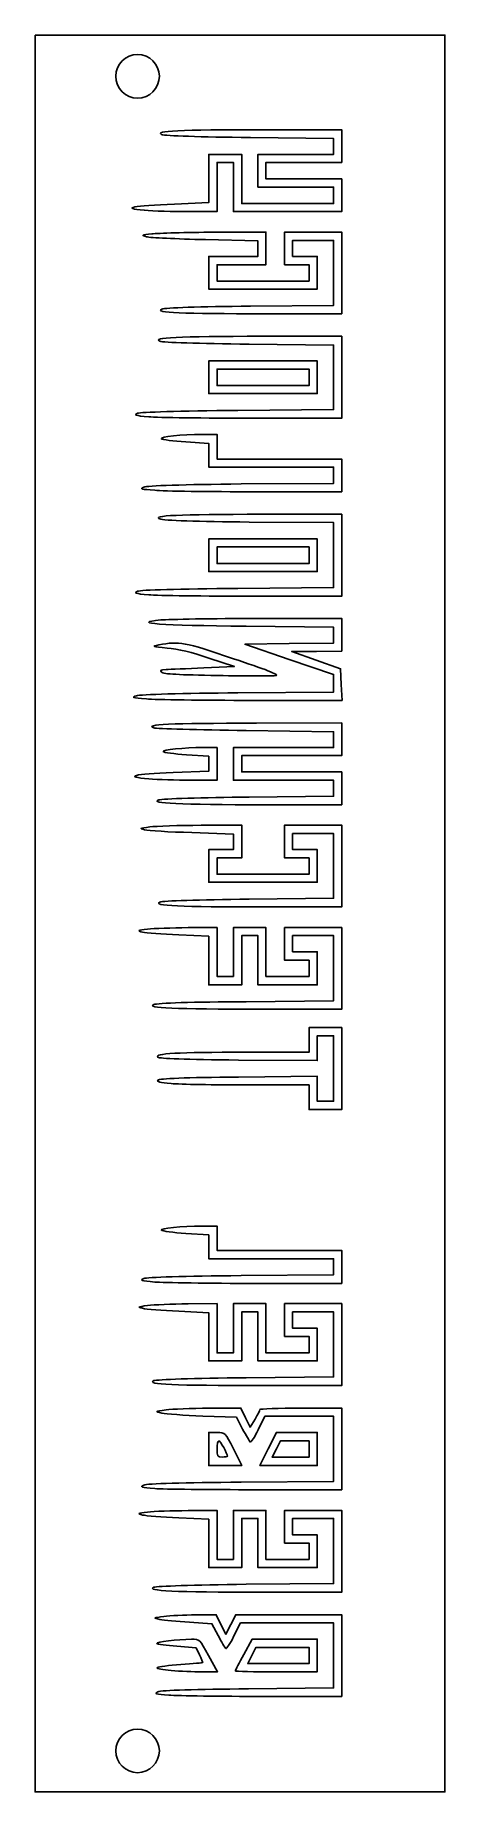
# Model space of a CAD drawing. Extents: x 133 to 163, y -169 to -41.
import ezdxf

# ---------------------------------------------------------------- set-up
doc = ezdxf.new("R2010")
doc.units = 0
doc.layers.add('LAYER_1', color=7, linetype='CONTINUOUS')

msp = doc.modelspace()

# ---------------------------------------------------------------- linework, layer by layer
at = {"layer": 'LAYER_1', "color": 7}
msp.add_lwpolyline([(133.4, -40.55), (163.41, -40.55), (163.41, -169.05), (133.4, -169.05), (133.4, -40.55)], dxfattribs=at)
at = {"layer": 'LAYER_1', "color": 250}
for points in [[(150.1, -66.77), (154.06, -66.77), (154.06, -64.38), (146.12, -64.38), (146.12, -66.77), (150.1, -66.77), (150.1, -66.77)], [(150.1, -64.98), (153.47, -64.98), (153.47, -66.18), (146.73, -66.18), (146.73, -64.98), (150.1, -64.98), (150.1, -64.98)], [(150.1, -79.79), (154.06, -79.79), (154.06, -77.4), (146.12, -77.4), (146.12, -79.79), (150.1, -79.79), (150.1, -79.79)], [(150.1, -77.99), (153.47, -77.99), (153.47, -79.2), (146.73, -79.2), (146.73, -77.99), (150.1, -77.99), (150.1, -77.99)], [(151.96, -145.18), (154.06, -145.18), (154.06, -142.76), (151.07, -142.76), (150.46, -143.97), (149.87, -145.18), (151.96, -145.18), (151.96, -145.18)], [(152.41, -143.38), (153.47, -143.38), (153.47, -144.56), (150.76, -144.56), (151.07, -143.97), (151.37, -143.38), (152.41, -143.38), (152.41, -143.38)], [(151.52, -158.49), (153.47, -158.49), (153.47, -159.67), (148.98, -159.67), (149.27, -159.08), (149.57, -158.49), (151.52, -158.49), (151.52, -158.49)]]:
    msp.add_lwpolyline(points, dxfattribs=at)
at = {"layer": 'LAYER_1', "color": 7}
for points in [[(142.5, -43.55), (142.5, -44.44), (141.78, -45.16), (140.91, -45.16), (140.02, -45.16), (139.31, -44.44), (139.31, -43.55), (139.31, -42.67), (140.02, -41.97), (140.91, -41.97), (141.78, -41.97), (142.5, -42.67), (142.5, -43.55), (142.5, -43.55), (142.5, -43.55), (142.5, -43.55)], [(142.5, -166.05), (142.5, -166.93), (141.78, -167.65), (140.91, -167.65), (140.02, -167.65), (139.31, -166.93), (139.31, -166.05), (139.31, -165.18), (140.02, -164.46), (140.91, -164.46), (141.78, -164.46), (142.5, -165.18), (142.5, -166.05), (142.5, -166.05), (142.5, -166.05), (142.5, -166.05)]]:
    msp.add_open_spline(points, degree=3, knots=[0, 0, 0, 0, 1, 1, 1, 2, 2, 2, 3, 3, 3, 4, 4, 4, 5, 5, 5, 5], dxfattribs=at)
at = {"layer": 'LAYER_1', "color": 250}
for points, knots in [([(141.4, -53.35), (142.06, -53.42), (143.52, -53.46), (144.66, -53.46), (144.66, -53.46), (146.73, -53.46), (146.73, -53.46), (146.73, -53.46), (146.73, -49.86), (146.73, -49.86), (146.73, -49.86), (147.92, -49.86), (147.92, -49.86), (147.92, -49.86), (147.92, -53.46), (147.92, -53.46), (147.92, -53.46), (155.86, -53.46), (155.86, -53.46), (155.86, -53.46), (155.86, -51.07), (155.86, -51.07), (155.86, -51.07), (150.31, -51.07), (150.31, -51.07), (150.31, -51.07), (150.31, -49.86), (150.31, -49.86), (150.31, -49.86), (155.86, -49.86), (155.86, -49.86), (155.86, -49.86), (155.86, -47.47), (155.86, -47.47), (155.86, -47.47), (150.14, -47.47), (150.14, -47.47), (143.94, -47.47), (142.08, -47.55), (142.69, -47.83), (142.92, -47.91), (145.49, -48), (149.17, -48.04), (149.17, -48.04), (155.26, -48.11), (155.26, -48.11), (155.26, -48.11), (155.26, -49.27), (155.26, -49.27), (155.26, -49.27), (149.72, -49.27), (149.72, -49.27), (149.72, -49.27), (149.72, -51.66), (149.72, -51.66), (149.72, -51.66), (155.26, -51.66), (155.26, -51.66), (155.26, -51.66), (155.26, -52.87), (155.26, -52.87), (155.26, -52.87), (148.53, -52.87), (148.53, -52.87), (148.53, -52.87), (148.53, -49.27), (148.53, -49.27), (148.53, -49.27), (146.12, -49.27), (146.12, -49.27), (146.12, -49.27), (146.12, -52.8), (146.12, -52.8), (146.12, -52.8), (143.62, -52.91), (143.62, -52.91), (140.58, -53.02), (139.62, -53.21), (141.4, -53.35), (141.4, -53.35), (141.4, -53.35), (141.4, -53.35)], [0, 0, 0, 0, 1, 1, 1, 2, 2, 2, 3, 3, 3, 4, 4, 4, 5, 5, 5, 6, 6, 6, 7, 7, 7, 8, 8, 8, 9, 9, 9, 10, 10, 10, 11, 11, 11, 12, 12, 12, 13, 13, 13, 14, 14, 14, 15, 15, 15, 16, 16, 16, 17, 17, 17, 18, 18, 18, 19, 19, 19, 20, 20, 20, 21, 21, 21, 22, 22, 22, 23, 23, 23, 24, 24, 24, 25, 25, 25, 26, 26, 26, 27, 27, 27, 27]), ([(141.57, -55.3), (141.82, -55.37), (143.75, -55.45), (145.87, -55.51), (145.87, -55.51), (149.72, -55.6), (149.72, -55.6), (149.72, -55.6), (149.72, -56.74), (149.72, -56.74), (149.72, -56.74), (146.12, -56.74), (146.12, -56.74), (146.12, -56.74), (146.12, -59.13), (146.12, -59.13), (146.12, -59.13), (154.06, -59.13), (154.06, -59.13), (154.06, -59.13), (154.06, -56.74), (154.06, -56.74), (154.06, -56.74), (152.26, -56.74), (152.26, -56.74), (152.26, -56.74), (152.26, -55.56), (152.26, -55.56), (152.26, -55.56), (155.26, -55.56), (155.26, -55.56), (155.26, -55.56), (155.26, -60.32), (155.26, -60.32), (155.26, -60.32), (149.17, -60.38), (149.17, -60.38), (145.44, -60.4), (142.92, -60.49), (142.69, -60.59), (142.1, -60.85), (144.13, -60.93), (150.27, -60.93), (150.27, -60.93), (155.86, -60.93), (155.86, -60.93), (155.86, -60.93), (155.86, -54.96), (155.86, -54.96), (155.86, -54.96), (151.67, -54.96), (151.67, -54.96), (151.67, -54.96), (151.67, -57.35), (151.67, -57.35), (151.67, -57.35), (153.47, -57.35), (153.47, -57.35), (153.47, -57.35), (153.47, -58.54), (153.47, -58.54), (153.47, -58.54), (146.73, -58.54), (146.73, -58.54), (146.73, -58.54), (146.73, -57.35), (146.73, -57.35), (146.73, -57.35), (150.31, -57.35), (150.31, -57.35), (150.31, -57.35), (150.31, -54.96), (150.31, -54.96), (150.31, -54.96), (146.54, -54.96), (146.54, -54.96), (144.47, -54.98), (142.4, -55.03), (141.95, -55.09), (141.19, -55.17), (141.17, -55.2), (141.57, -55.3), (141.57, -55.3), (141.57, -55.3), (141.57, -55.3)], [0, 0, 0, 0, 1, 1, 1, 2, 2, 2, 3, 3, 3, 4, 4, 4, 5, 5, 5, 6, 6, 6, 7, 7, 7, 8, 8, 8, 9, 9, 9, 10, 10, 10, 11, 11, 11, 12, 12, 12, 13, 13, 13, 14, 14, 14, 15, 15, 15, 16, 16, 16, 17, 17, 17, 18, 18, 18, 19, 19, 19, 20, 20, 20, 21, 21, 21, 22, 22, 22, 23, 23, 23, 24, 24, 24, 25, 25, 25, 26, 26, 26, 27, 27, 27, 28, 28, 28, 28]), ([(141.72, -68.47), (142.35, -68.53), (145.8, -68.57), (149.38, -68.57), (149.38, -68.57), (155.86, -68.57), (155.86, -68.57), (155.86, -68.57), (155.86, -62.58), (155.86, -62.58), (155.86, -62.58), (150.06, -62.58), (150.06, -62.58), (143.79, -62.58), (141.93, -62.67), (142.54, -62.94), (142.78, -63.03), (145.36, -63.11), (149.08, -63.15), (149.08, -63.15), (155.26, -63.22), (155.26, -63.22), (155.26, -63.22), (155.26, -67.94), (155.26, -67.94), (155.26, -67.94), (148.26, -68), (148.26, -68), (143.92, -68.04), (141.13, -68.13), (140.91, -68.21), (140.6, -68.34), (140.72, -68.38), (141.72, -68.47), (141.72, -68.47), (141.72, -68.47), (141.72, -68.47), (141.72, -68.47), (141.72, -68.47), (141.72, -68.47)], [0, 0, 0, 0, 1, 1, 1, 2, 2, 2, 3, 3, 3, 4, 4, 4, 5, 5, 5, 6, 6, 6, 7, 7, 7, 8, 8, 8, 9, 9, 9, 10, 10, 10, 11, 11, 11, 12, 12, 12, 13, 13, 13, 13]), ([(142.16, -73.84), (142.8, -73.91), (146.14, -73.95), (149.59, -73.95), (149.59, -73.95), (155.86, -73.95), (155.86, -73.95), (155.86, -73.95), (155.86, -71.56), (155.86, -71.56), (155.86, -71.56), (146.73, -71.56), (146.73, -71.56), (146.73, -71.56), (146.73, -69.76), (146.73, -69.76), (146.73, -69.76), (145.66, -69.76), (145.66, -69.76), (144.13, -69.76), (142.5, -69.93), (142.65, -70.08), (142.71, -70.14), (143.52, -70.25), (144.45, -70.31), (144.45, -70.31), (146.12, -70.41), (146.12, -70.41), (146.12, -70.41), (146.12, -72.15), (146.12, -72.15), (146.12, -72.15), (155.26, -72.15), (155.26, -72.15), (155.26, -72.15), (155.26, -73.34), (155.26, -73.34), (155.26, -73.34), (148.49, -73.38), (148.49, -73.38), (144.32, -73.42), (141.57, -73.51), (141.36, -73.61), (141.04, -73.74), (141.17, -73.78), (142.16, -73.84), (142.16, -73.84), (142.16, -73.84), (142.16, -73.84), (142.16, -73.84), (142.16, -73.84), (142.16, -73.84)], [0, 0, 0, 0, 1, 1, 1, 2, 2, 2, 3, 3, 3, 4, 4, 4, 5, 5, 5, 6, 6, 6, 7, 7, 7, 8, 8, 8, 9, 9, 9, 10, 10, 10, 11, 11, 11, 12, 12, 12, 13, 13, 13, 14, 14, 14, 15, 15, 15, 16, 16, 16, 17, 17, 17, 17]), ([(141.72, -81.49), (142.35, -81.55), (145.8, -81.59), (149.38, -81.59), (149.38, -81.59), (155.86, -81.59), (155.86, -81.59), (155.86, -81.59), (155.86, -75.6), (155.86, -75.6), (155.86, -75.6), (150.06, -75.6), (150.06, -75.6), (143.79, -75.6), (141.93, -75.69), (142.54, -75.94), (142.78, -76.05), (145.36, -76.13), (149.08, -76.17), (149.08, -76.17), (155.26, -76.21), (155.26, -76.21), (155.26, -76.21), (155.26, -80.96), (155.26, -80.96), (155.26, -80.96), (148.26, -81.02), (148.26, -81.02), (143.92, -81.06), (141.13, -81.13), (140.91, -81.23), (140.6, -81.36), (140.72, -81.4), (141.72, -81.49), (141.72, -81.49), (141.72, -81.49), (141.72, -81.49), (141.72, -81.49), (141.72, -81.49), (141.72, -81.49)], [0, 0, 0, 0, 1, 1, 1, 2, 2, 2, 3, 3, 3, 4, 4, 4, 5, 5, 5, 6, 6, 6, 7, 7, 7, 8, 8, 8, 9, 9, 9, 10, 10, 10, 11, 11, 11, 12, 12, 12, 13, 13, 13, 13]), ([(141.55, -89.1), (142.2, -89.17), (145.7, -89.21), (149.3, -89.21), (149.3, -89.21), (155.88, -89.21), (155.88, -89.21), (155.88, -89.21), (155.82, -88.05), (155.82, -88.05), (155.82, -88.05), (155.77, -86.9), (155.77, -86.9), (155.77, -86.9), (153.99, -86.27), (153.99, -86.27), (153.99, -86.27), (152.2, -85.63), (152.2, -85.63), (152.2, -85.63), (154.02, -85.63), (154.02, -85.63), (154.02, -85.63), (155.86, -85.61), (155.86, -85.61), (155.86, -85.61), (155.86, -83.22), (155.86, -83.22), (155.86, -83.22), (149.76, -83.22), (149.76, -83.22), (146.4, -83.22), (143.2, -83.28), (142.61, -83.33), (140.28, -83.56), (142.61, -83.73), (148.85, -83.79), (148.85, -83.79), (155.26, -83.86), (155.26, -83.86), (155.26, -83.86), (155.26, -85.02), (155.26, -85.02), (155.26, -85.02), (152.01, -85.06), (152.01, -85.06), (152.01, -85.06), (148.77, -85.1), (148.77, -85.1), (148.77, -85.1), (152.01, -86.21), (152.01, -86.21), (152.01, -86.21), (155.26, -87.31), (155.26, -87.31), (155.26, -87.31), (155.26, -88.6), (155.26, -88.6), (155.26, -88.6), (148.26, -88.66), (148.26, -88.66), (144.24, -88.68), (141.08, -88.79), (140.83, -88.87), (140.43, -89), (140.51, -89.02), (141.55, -89.1), (141.55, -89.1), (141.55, -89.1), (141.55, -89.1), (141.55, -89.1), (141.55, -89.1), (141.55, -89.1)], [0, 0, 0, 0, 1, 1, 1, 2, 2, 2, 3, 3, 3, 4, 4, 4, 5, 5, 5, 6, 6, 6, 7, 7, 7, 8, 8, 8, 9, 9, 9, 10, 10, 10, 11, 11, 11, 12, 12, 12, 13, 13, 13, 14, 14, 14, 15, 15, 15, 16, 16, 16, 17, 17, 17, 18, 18, 18, 19, 19, 19, 20, 20, 20, 21, 21, 21, 22, 22, 22, 23, 23, 23, 24, 24, 24, 24]), ([(143.07, -85.38), (143.83, -85.44), (144.94, -85.7), (146.12, -86.12), (146.12, -86.12), (148, -86.73), (148, -86.73), (148, -86.73), (145.76, -86.84), (145.76, -86.84), (144.53, -86.88), (143.28, -86.95), (142.99, -86.95), (142.59, -86.97), (142.52, -87.01), (142.67, -87.16), (142.78, -87.28), (143.98, -87.35), (146.78, -87.39), (148.94, -87.43), (150.86, -87.43), (151.07, -87.39), (151.31, -87.35), (150.23, -86.92), (147.92, -86.16), (144.3, -84.94), (143.98, -84.87), (142.46, -85.15), (141.91, -85.25), (141.97, -85.27), (143.07, -85.38), (143.07, -85.38), (143.07, -85.38), (143.07, -85.38), (143.07, -85.38), (143.07, -85.38), (143.07, -85.38)], [0, 0, 0, 0, 1, 1, 1, 2, 2, 2, 3, 3, 3, 4, 4, 4, 5, 5, 5, 6, 6, 6, 7, 7, 7, 8, 8, 8, 9, 9, 9, 10, 10, 10, 11, 11, 11, 12, 12, 12, 12]), ([(142.1, -91.22), (142.29, -91.29), (145.34, -91.37), (148.85, -91.41), (148.85, -91.41), (155.26, -91.5), (155.26, -91.5), (155.26, -91.5), (155.26, -92.66), (155.26, -92.66), (155.26, -92.66), (147.92, -92.66), (147.92, -92.66), (147.92, -92.66), (147.92, -95.05), (147.92, -95.05), (147.92, -95.05), (155.26, -95.05), (155.26, -95.05), (155.26, -95.05), (155.26, -96.22), (155.26, -96.22), (155.26, -96.22), (149.08, -96.28), (149.08, -96.28), (145.66, -96.32), (142.71, -96.41), (142.46, -96.49), (141.72, -96.75), (143.96, -96.83), (150.21, -96.85), (150.21, -96.85), (155.86, -96.85), (155.86, -96.85), (155.86, -96.85), (155.86, -94.44), (155.86, -94.44), (155.86, -94.44), (148.53, -94.44), (148.53, -94.44), (148.53, -94.44), (148.53, -93.25), (148.53, -93.25), (148.53, -93.25), (155.86, -93.25), (155.86, -93.25), (155.86, -93.25), (155.86, -90.86), (155.86, -90.86), (155.86, -90.86), (149.61, -90.88), (149.61, -90.88), (143.2, -90.88), (141.38, -90.97), (142.1, -91.22), (142.1, -91.22), (142.1, -91.22), (142.1, -91.22), (142.1, -91.22), (142.1, -91.22), (142.1, -91.22)], [0, 0, 0, 0, 1, 1, 1, 2, 2, 2, 3, 3, 3, 4, 4, 4, 5, 5, 5, 6, 6, 6, 7, 7, 7, 8, 8, 8, 9, 9, 9, 10, 10, 10, 11, 11, 11, 12, 12, 12, 13, 13, 13, 14, 14, 14, 15, 15, 15, 16, 16, 16, 17, 17, 17, 18, 18, 18, 19, 19, 19, 20, 20, 20, 20]), ([(141.74, -94.95), (142.37, -95.01), (143.75, -95.05), (144.81, -95.05), (144.81, -95.05), (146.73, -95.05), (146.73, -95.05), (146.73, -95.05), (146.73, -92.66), (146.73, -92.66), (146.73, -92.66), (145.72, -92.66), (145.72, -92.66), (144.3, -92.66), (142.69, -92.83), (142.78, -92.96), (142.82, -93.02), (143.58, -93.13), (144.49, -93.19), (144.49, -93.19), (146.12, -93.3), (146.12, -93.3), (146.12, -93.3), (146.12, -94.4), (146.12, -94.4), (146.12, -94.4), (143.5, -94.48), (143.5, -94.48), (140.64, -94.59), (139.83, -94.8), (141.74, -94.95), (141.74, -94.95), (141.74, -94.95), (141.74, -94.95)], [0, 0, 0, 0, 1, 1, 1, 2, 2, 2, 3, 3, 3, 4, 4, 4, 5, 5, 5, 6, 6, 6, 7, 7, 7, 8, 8, 8, 9, 9, 9, 10, 10, 10, 11, 11, 11, 11]), ([(141.42, -98.67), (141.68, -98.74), (143.22, -98.84), (144.89, -98.88), (144.89, -98.88), (147.92, -98.99), (147.92, -98.99), (147.92, -98.99), (147.92, -100.13), (147.92, -100.13), (147.92, -100.13), (146.12, -100.13), (146.12, -100.13), (146.12, -100.13), (146.12, -102.52), (146.12, -102.52), (146.12, -102.52), (154.06, -102.52), (154.06, -102.52), (154.06, -102.52), (154.06, -100.13), (154.06, -100.13), (154.06, -100.13), (152.26, -100.13), (152.26, -100.13), (152.26, -100.13), (152.26, -98.95), (152.26, -98.95), (152.26, -98.95), (155.26, -98.95), (155.26, -98.95), (155.26, -98.95), (155.26, -103.69), (155.26, -103.69), (155.26, -103.69), (149.08, -103.75), (149.08, -103.75), (145.36, -103.79), (142.78, -103.88), (142.54, -103.96), (141.95, -104.24), (144, -104.32), (150.18, -104.32), (150.18, -104.32), (155.86, -104.32), (155.86, -104.32), (155.86, -104.32), (155.86, -98.33), (155.86, -98.33), (155.86, -98.33), (151.67, -98.33), (151.67, -98.33), (151.67, -98.33), (151.67, -100.73), (151.67, -100.73), (151.67, -100.73), (153.47, -100.73), (153.47, -100.73), (153.47, -100.73), (153.47, -101.93), (153.47, -101.93), (153.47, -101.93), (146.73, -101.93), (146.73, -101.93), (146.73, -101.93), (146.73, -100.73), (146.73, -100.73), (146.73, -100.73), (148.53, -100.73), (148.53, -100.73), (148.53, -100.73), (148.53, -98.33), (148.53, -98.33), (148.53, -98.33), (145.57, -98.35), (145.57, -98.35), (143.94, -98.35), (142.25, -98.42), (141.8, -98.46), (141.04, -98.57), (141.02, -98.59), (141.42, -98.67), (141.42, -98.67), (141.42, -98.67), (141.42, -98.67), (141.42, -98.67), (141.42, -98.67), (141.42, -98.67)], [0, 0, 0, 0, 1, 1, 1, 2, 2, 2, 3, 3, 3, 4, 4, 4, 5, 5, 5, 6, 6, 6, 7, 7, 7, 8, 8, 8, 9, 9, 9, 10, 10, 10, 11, 11, 11, 12, 12, 12, 13, 13, 13, 14, 14, 14, 15, 15, 15, 16, 16, 16, 17, 17, 17, 18, 18, 18, 19, 19, 19, 20, 20, 20, 21, 21, 21, 22, 22, 22, 23, 23, 23, 24, 24, 24, 25, 25, 25, 26, 26, 26, 27, 27, 27, 28, 28, 28, 29, 29, 29, 29]), ([(141.27, -106.17), (141.51, -106.21), (142.71, -106.31), (143.92, -106.36), (143.92, -106.36), (146.12, -106.46), (146.12, -106.46), (146.12, -106.46), (146.12, -110.02), (146.12, -110.02), (146.12, -110.02), (148.53, -110.02), (148.53, -110.02), (148.53, -110.02), (148.53, -106.42), (148.53, -106.42), (148.53, -106.42), (149.72, -106.42), (149.72, -106.42), (149.72, -106.42), (149.72, -110.02), (149.72, -110.02), (149.72, -110.02), (154.06, -110.02), (154.06, -110.02), (154.06, -110.02), (154.06, -107.6), (154.06, -107.6), (154.06, -107.6), (152.26, -107.6), (152.26, -107.6), (152.26, -107.6), (152.26, -106.42), (152.26, -106.42), (152.26, -106.42), (155.26, -106.42), (155.26, -106.42), (155.26, -106.42), (155.26, -111.18), (155.26, -111.18), (155.26, -111.18), (148.85, -111.25), (148.85, -111.25), (144.98, -111.27), (142.33, -111.35), (142.1, -111.46), (141.49, -111.71), (143.56, -111.8), (149.97, -111.8), (149.97, -111.8), (155.86, -111.8), (155.86, -111.8), (155.86, -111.8), (155.86, -105.83), (155.86, -105.83), (155.86, -105.83), (151.67, -105.83), (151.67, -105.83), (151.67, -105.83), (151.67, -108.22), (151.67, -108.22), (151.67, -108.22), (153.47, -108.22), (153.47, -108.22), (153.47, -108.22), (153.47, -109.4), (153.47, -109.4), (153.47, -109.4), (150.31, -109.4), (150.31, -109.4), (150.31, -109.4), (150.31, -105.83), (150.31, -105.83), (150.31, -105.83), (147.92, -105.83), (147.92, -105.83), (147.92, -105.83), (147.92, -109.4), (147.92, -109.4), (147.92, -109.4), (146.73, -109.4), (146.73, -109.4), (146.73, -109.4), (146.73, -105.83), (146.73, -105.83), (146.73, -105.83), (144.6, -105.83), (144.6, -105.83), (143.43, -105.85), (142.1, -105.89), (141.63, -105.95), (140.91, -106.04), (140.87, -106.06), (141.27, -106.17), (141.27, -106.17), (141.27, -106.17), (141.27, -106.17), (141.27, -106.17), (141.27, -106.17), (141.27, -106.17)], [0, 0, 0, 0, 1, 1, 1, 2, 2, 2, 3, 3, 3, 4, 4, 4, 5, 5, 5, 6, 6, 6, 7, 7, 7, 8, 8, 8, 9, 9, 9, 10, 10, 10, 11, 11, 11, 12, 12, 12, 13, 13, 13, 14, 14, 14, 15, 15, 15, 16, 16, 16, 17, 17, 17, 18, 18, 18, 19, 19, 19, 20, 20, 20, 21, 21, 21, 22, 22, 22, 23, 23, 23, 24, 24, 24, 25, 25, 25, 26, 26, 26, 27, 27, 27, 28, 28, 28, 29, 29, 29, 30, 30, 30, 31, 31, 31, 32, 32, 32, 33, 33, 33, 33]), ([(143.37, -117.24), (144, -117.3), (146.54, -117.34), (149, -117.34), (149, -117.34), (153.47, -117.34), (153.47, -117.34), (153.47, -117.34), (153.47, -119.14), (153.47, -119.14), (153.47, -119.14), (155.86, -119.14), (155.86, -119.14), (155.86, -119.14), (155.86, -113.15), (155.86, -113.15), (155.86, -113.15), (153.47, -113.15), (153.47, -113.15), (153.47, -113.15), (153.47, -114.95), (153.47, -114.95), (153.47, -114.95), (148.85, -114.95), (148.85, -114.95), (143.79, -114.95), (142.12, -115.03), (142.4, -115.31), (142.5, -115.42), (144.39, -115.48), (148.3, -115.52), (148.3, -115.52), (154.06, -115.56), (154.06, -115.56), (154.06, -115.56), (154.06, -113.74), (154.06, -113.74), (154.06, -113.74), (155.26, -113.74), (155.26, -113.74), (155.26, -113.74), (155.26, -118.53), (155.26, -118.53), (155.26, -118.53), (154.06, -118.53), (154.06, -118.53), (154.06, -118.53), (154.06, -116.71), (154.06, -116.71), (154.06, -116.71), (148.3, -116.77), (148.3, -116.77), (144.39, -116.79), (142.5, -116.88), (142.4, -116.98), (142.27, -117.11), (142.54, -117.17), (143.37, -117.24), (143.37, -117.24), (143.37, -117.24), (143.37, -117.24), (143.37, -117.24), (143.37, -117.24), (143.37, -117.24)], [0, 0, 0, 0, 1, 1, 1, 2, 2, 2, 3, 3, 3, 4, 4, 4, 5, 5, 5, 6, 6, 6, 7, 7, 7, 8, 8, 8, 9, 9, 9, 10, 10, 10, 11, 11, 11, 12, 12, 12, 13, 13, 13, 14, 14, 14, 15, 15, 15, 16, 16, 16, 17, 17, 17, 18, 18, 18, 19, 19, 19, 20, 20, 20, 21, 21, 21, 21]), ([(142.16, -131.76), (142.8, -131.8), (146.14, -131.86), (149.59, -131.86), (149.59, -131.86), (155.86, -131.86), (155.86, -131.86), (155.86, -131.86), (155.86, -129.45), (155.86, -129.45), (155.86, -129.45), (146.73, -129.45), (146.73, -129.45), (146.73, -129.45), (146.73, -127.67), (146.73, -127.67), (146.73, -127.67), (145.66, -127.67), (145.66, -127.67), (144.13, -127.67), (142.5, -127.84), (142.65, -127.97), (142.71, -128.03), (143.52, -128.14), (144.45, -128.2), (144.45, -128.2), (146.12, -128.31), (146.12, -128.31), (146.12, -128.31), (146.12, -130.06), (146.12, -130.06), (146.12, -130.06), (155.26, -130.06), (155.26, -130.06), (155.26, -130.06), (155.26, -131.23), (155.26, -131.23), (155.26, -131.23), (148.49, -131.29), (148.49, -131.29), (144.32, -131.33), (141.57, -131.4), (141.36, -131.5), (141.04, -131.63), (141.17, -131.67), (142.16, -131.76), (142.16, -131.76), (142.16, -131.76), (142.16, -131.76), (142.16, -131.76), (142.16, -131.76), (142.16, -131.76)], [0, 0, 0, 0, 1, 1, 1, 2, 2, 2, 3, 3, 3, 4, 4, 4, 5, 5, 5, 6, 6, 6, 7, 7, 7, 8, 8, 8, 9, 9, 9, 10, 10, 10, 11, 11, 11, 12, 12, 12, 13, 13, 13, 14, 14, 14, 15, 15, 15, 16, 16, 16, 17, 17, 17, 17]), ([(141.27, -133.68), (141.51, -133.75), (142.71, -133.83), (143.92, -133.89), (143.92, -133.89), (146.12, -134), (146.12, -134), (146.12, -134), (146.12, -137.53), (146.12, -137.53), (146.12, -137.53), (148.53, -137.53), (148.53, -137.53), (148.53, -137.53), (148.53, -133.94), (148.53, -133.94), (148.53, -133.94), (149.72, -133.94), (149.72, -133.94), (149.72, -133.94), (149.72, -137.53), (149.72, -137.53), (149.72, -137.53), (154.06, -137.53), (154.06, -137.53), (154.06, -137.53), (154.06, -135.14), (154.06, -135.14), (154.06, -135.14), (152.26, -135.14), (152.26, -135.14), (152.26, -135.14), (152.26, -133.94), (152.26, -133.94), (152.26, -133.94), (155.26, -133.94), (155.26, -133.94), (155.26, -133.94), (155.26, -138.7), (155.26, -138.7), (155.26, -138.7), (148.85, -138.76), (148.85, -138.76), (144.98, -138.8), (142.33, -138.89), (142.1, -138.97), (141.49, -139.25), (143.56, -139.33), (149.97, -139.33), (149.97, -139.33), (155.86, -139.33), (155.86, -139.33), (155.86, -139.33), (155.86, -133.34), (155.86, -133.34), (155.86, -133.34), (151.67, -133.34), (151.67, -133.34), (151.67, -133.34), (151.67, -135.74), (151.67, -135.74), (151.67, -135.74), (153.47, -135.74), (153.47, -135.74), (153.47, -135.74), (153.47, -136.94), (153.47, -136.94), (153.47, -136.94), (150.31, -136.94), (150.31, -136.94), (150.31, -136.94), (150.31, -133.34), (150.31, -133.34), (150.31, -133.34), (147.92, -133.34), (147.92, -133.34), (147.92, -133.34), (147.92, -136.94), (147.92, -136.94), (147.92, -136.94), (146.73, -136.94), (146.73, -136.94), (146.73, -136.94), (146.73, -133.34), (146.73, -133.34), (146.73, -133.34), (144.6, -133.36), (144.6, -133.36), (143.43, -133.36), (142.1, -133.43), (141.63, -133.47), (140.91, -133.58), (140.87, -133.6), (141.27, -133.68), (141.27, -133.68), (141.27, -133.68), (141.27, -133.68), (141.27, -133.68), (141.27, -133.68), (141.27, -133.68)], [0, 0, 0, 0, 1, 1, 1, 2, 2, 2, 3, 3, 3, 4, 4, 4, 5, 5, 5, 6, 6, 6, 7, 7, 7, 8, 8, 8, 9, 9, 9, 10, 10, 10, 11, 11, 11, 12, 12, 12, 13, 13, 13, 14, 14, 14, 15, 15, 15, 16, 16, 16, 17, 17, 17, 18, 18, 18, 19, 19, 19, 20, 20, 20, 21, 21, 21, 22, 22, 22, 23, 23, 23, 24, 24, 24, 25, 25, 25, 26, 26, 26, 27, 27, 27, 28, 28, 28, 29, 29, 29, 30, 30, 30, 31, 31, 31, 32, 32, 32, 33, 33, 33, 33]), ([(142.16, -146.87), (142.8, -146.91), (146.14, -146.95), (149.59, -146.95), (149.59, -146.95), (155.86, -146.95), (155.86, -146.95), (155.86, -146.95), (155.86, -140.98), (155.86, -140.98), (155.86, -140.98), (152.87, -140.98), (152.87, -140.98), (151.22, -140.98), (149.87, -141.03), (149.87, -141.09), (149.87, -141.15), (149.7, -141.47), (149.51, -141.79), (149.51, -141.79), (149.15, -142.38), (149.15, -142.38), (149.15, -142.38), (148.81, -141.68), (148.81, -141.68), (148.81, -141.68), (148.47, -140.98), (148.47, -140.98), (148.47, -140.98), (146.14, -140.98), (146.14, -140.98), (144.85, -141.01), (143.43, -141.05), (142.99, -141.11), (142.16, -141.22), (142.16, -141.22), (142.69, -141.34), (142.97, -141.41), (144.32, -141.51), (145.68, -141.56), (145.68, -141.56), (148.15, -141.64), (148.15, -141.64), (148.15, -141.64), (148.6, -142.51), (148.6, -142.51), (148.85, -142.97), (149.11, -143.4), (149.15, -143.46), (149.21, -143.5), (149.49, -143.1), (149.74, -142.57), (149.74, -142.57), (150.23, -141.58), (150.23, -141.58), (150.23, -141.58), (155.26, -141.58), (155.26, -141.58), (155.26, -141.58), (155.26, -146.34), (155.26, -146.34), (155.26, -146.34), (148.49, -146.4), (148.49, -146.4), (144.32, -146.42), (141.57, -146.51), (141.36, -146.61), (141.04, -146.74), (141.17, -146.78), (142.16, -146.87), (142.16, -146.87), (142.16, -146.87), (142.16, -146.87), (142.16, -146.87), (142.16, -146.87), (142.16, -146.87)], [0, 0, 0, 0, 1, 1, 1, 2, 2, 2, 3, 3, 3, 4, 4, 4, 5, 5, 5, 6, 6, 6, 7, 7, 7, 8, 8, 8, 9, 9, 9, 10, 10, 10, 11, 11, 11, 12, 12, 12, 13, 13, 13, 14, 14, 14, 15, 15, 15, 16, 16, 16, 17, 17, 17, 18, 18, 18, 19, 19, 19, 20, 20, 20, 21, 21, 21, 22, 22, 22, 23, 23, 23, 24, 24, 24, 25, 25, 25, 25]), ([(147.33, -145.18), (147.33, -145.18), (148.53, -145.18), (148.53, -145.18), (148.53, -145.18), (147.92, -143.97), (147.92, -143.97), (147.33, -142.78), (147.33, -142.76), (146.73, -142.76), (146.73, -142.76), (146.12, -142.76), (146.12, -142.76), (146.12, -142.76), (146.12, -145.18), (146.12, -145.18), (146.12, -145.18), (147.33, -145.18), (147.33, -145.18), (147.33, -145.18), (147.33, -145.18), (147.33, -145.18)], [0, 0, 0, 0, 1, 1, 1, 2, 2, 2, 3, 3, 3, 4, 4, 4, 5, 5, 5, 6, 6, 6, 7, 7, 7, 7]), ([(146.86, -143.38), (146.97, -143.38), (147.48, -144.31), (147.48, -144.5), (147.48, -144.54), (147.31, -144.56), (147.09, -144.56), (146.78, -144.56), (146.73, -144.5), (146.73, -143.97), (146.73, -143.63), (146.78, -143.38), (146.86, -143.38), (146.86, -143.38), (146.86, -143.38), (146.86, -143.38)], [0, 0, 0, 0, 1, 1, 1, 2, 2, 2, 3, 3, 3, 4, 4, 4, 5, 5, 5, 5]), ([(141.27, -148.8), (141.51, -148.86), (142.71, -148.94), (143.92, -149.01), (143.92, -149.01), (146.12, -149.11), (146.12, -149.11), (146.12, -149.11), (146.12, -152.65), (146.12, -152.65), (146.12, -152.65), (148.53, -152.65), (148.53, -152.65), (148.53, -152.65), (148.53, -149.05), (148.53, -149.05), (148.53, -149.05), (149.72, -149.05), (149.72, -149.05), (149.72, -149.05), (149.72, -152.65), (149.72, -152.65), (149.72, -152.65), (154.06, -152.65), (154.06, -152.65), (154.06, -152.65), (154.06, -150.26), (154.06, -150.26), (154.06, -150.26), (152.26, -150.26), (152.26, -150.26), (152.26, -150.26), (152.26, -149.05), (152.26, -149.05), (152.26, -149.05), (155.26, -149.05), (155.26, -149.05), (155.26, -149.05), (155.26, -153.81), (155.26, -153.81), (155.26, -153.81), (148.85, -153.87), (148.85, -153.87), (144.98, -153.92), (142.33, -154), (142.1, -154.09), (141.49, -154.34), (143.56, -154.45), (149.97, -154.45), (149.97, -154.45), (155.86, -154.45), (155.86, -154.45), (155.86, -154.45), (155.86, -148.46), (155.86, -148.46), (155.86, -148.46), (151.67, -148.46), (151.67, -148.46), (151.67, -148.46), (151.67, -150.85), (151.67, -150.85), (151.67, -150.85), (153.47, -150.85), (153.47, -150.85), (153.47, -150.85), (153.47, -152.05), (153.47, -152.05), (153.47, -152.05), (150.31, -152.05), (150.31, -152.05), (150.31, -152.05), (150.31, -148.46), (150.31, -148.46), (150.31, -148.46), (147.92, -148.46), (147.92, -148.46), (147.92, -148.46), (147.92, -152.05), (147.92, -152.05), (147.92, -152.05), (146.73, -152.05), (146.73, -152.05), (146.73, -152.05), (146.73, -148.46), (146.73, -148.46), (146.73, -148.46), (144.6, -148.48), (144.6, -148.48), (143.43, -148.48), (142.1, -148.54), (141.63, -148.58), (140.91, -148.69), (140.87, -148.71), (141.27, -148.8), (141.27, -148.8), (141.27, -148.8), (141.27, -148.8)], [0, 0, 0, 0, 1, 1, 1, 2, 2, 2, 3, 3, 3, 4, 4, 4, 5, 5, 5, 6, 6, 6, 7, 7, 7, 8, 8, 8, 9, 9, 9, 10, 10, 10, 11, 11, 11, 12, 12, 12, 13, 13, 13, 14, 14, 14, 15, 15, 15, 16, 16, 16, 17, 17, 17, 18, 18, 18, 19, 19, 19, 20, 20, 20, 21, 21, 21, 22, 22, 22, 23, 23, 23, 24, 24, 24, 25, 25, 25, 26, 26, 26, 27, 27, 27, 28, 28, 28, 29, 29, 29, 30, 30, 30, 31, 31, 31, 32, 32, 32, 32]), ([(143.2, -161.98), (143.86, -162.02), (146.97, -162.07), (150.12, -162.07), (150.12, -162.07), (155.86, -162.07), (155.86, -162.07), (155.86, -162.07), (155.86, -156.1), (155.86, -156.1), (155.86, -156.1), (148.09, -156.1), (148.09, -156.1), (148.09, -156.1), (147.73, -156.8), (147.73, -156.8), (147.73, -156.8), (147.37, -157.52), (147.37, -157.52), (147.37, -157.52), (147.01, -156.8), (147.01, -156.8), (147.01, -156.8), (146.67, -156.1), (146.67, -156.1), (146.67, -156.1), (145.17, -156.1), (145.17, -156.1), (144.34, -156.12), (143.28, -156.16), (142.84, -156.22), (142.04, -156.33), (142.04, -156.33), (142.54, -156.44), (142.82, -156.5), (143.81, -156.58), (144.7, -156.65), (144.7, -156.65), (146.35, -156.75), (146.35, -156.75), (146.35, -156.75), (146.8, -157.62), (146.8, -157.62), (147.05, -158.09), (147.31, -158.51), (147.37, -158.57), (147.41, -158.62), (147.69, -158.21), (147.94, -157.69), (147.94, -157.69), (148.45, -156.69), (148.45, -156.69), (148.45, -156.69), (155.26, -156.69), (155.26, -156.69), (155.26, -156.69), (155.26, -161.45), (155.26, -161.45), (155.26, -161.45), (149.02, -161.52), (149.02, -161.52), (145.23, -161.54), (142.63, -161.62), (142.4, -161.73), (142.1, -161.86), (142.23, -161.9), (143.2, -161.98), (143.2, -161.98), (143.2, -161.98), (143.2, -161.98), (143.2, -161.98), (143.2, -161.98), (143.2, -161.98)], [0, 0, 0, 0, 1, 1, 1, 2, 2, 2, 3, 3, 3, 4, 4, 4, 5, 5, 5, 6, 6, 6, 7, 7, 7, 8, 8, 8, 9, 9, 9, 10, 10, 10, 11, 11, 11, 12, 12, 12, 13, 13, 13, 14, 14, 14, 15, 15, 15, 16, 16, 16, 17, 17, 17, 18, 18, 18, 19, 19, 19, 20, 20, 20, 21, 21, 21, 22, 22, 22, 23, 23, 23, 24, 24, 24, 24]), ([(143.37, -160.18), (144, -160.22), (145.02, -160.27), (145.63, -160.27), (145.63, -160.27), (146.76, -160.27), (146.76, -160.27), (146.76, -160.27), (146.1, -159.08), (146.1, -159.08), (145.46, -157.9), (145.46, -157.88), (144.85, -157.88), (143.81, -157.9), (142.25, -158.07), (142.31, -158.19), (142.35, -158.26), (143.01, -158.34), (143.79, -158.4), (143.79, -158.4), (145.19, -158.51), (145.19, -158.51), (145.19, -158.51), (145.44, -159.02), (145.44, -159.02), (145.57, -159.31), (145.68, -159.57), (145.68, -159.59), (145.68, -159.61), (144.96, -159.67), (144.07, -159.74), (143.2, -159.8), (142.42, -159.89), (142.35, -159.97), (142.29, -160.03), (142.76, -160.12), (143.37, -160.18), (143.37, -160.18), (143.37, -160.18), (143.37, -160.18), (143.37, -160.18), (143.37, -160.18), (143.37, -160.18)], [0, 0, 0, 0, 1, 1, 1, 2, 2, 2, 3, 3, 3, 4, 4, 4, 5, 5, 5, 6, 6, 6, 7, 7, 7, 8, 8, 8, 9, 9, 9, 10, 10, 10, 11, 11, 11, 12, 12, 12, 13, 13, 13, 14, 14, 14, 14]), ([(151.07, -160.27), (151.07, -160.27), (154.06, -160.27), (154.06, -160.27), (154.06, -160.27), (154.06, -157.88), (154.06, -157.88), (154.06, -157.88), (149.3, -157.88), (149.3, -157.88), (149.3, -157.88), (148.68, -159), (148.68, -159), (148.34, -159.61), (148.07, -160.14), (148.07, -160.2), (148.07, -160.25), (149.42, -160.27), (151.07, -160.27), (151.07, -160.27), (151.07, -160.27), (151.07, -160.27)], [0, 0, 0, 0, 1, 1, 1, 2, 2, 2, 3, 3, 3, 4, 4, 4, 5, 5, 5, 6, 6, 6, 7, 7, 7, 7])]:
    msp.add_open_spline(points, degree=3, knots=knots, dxfattribs=at)

doc.saveas('drawing.dxf')
